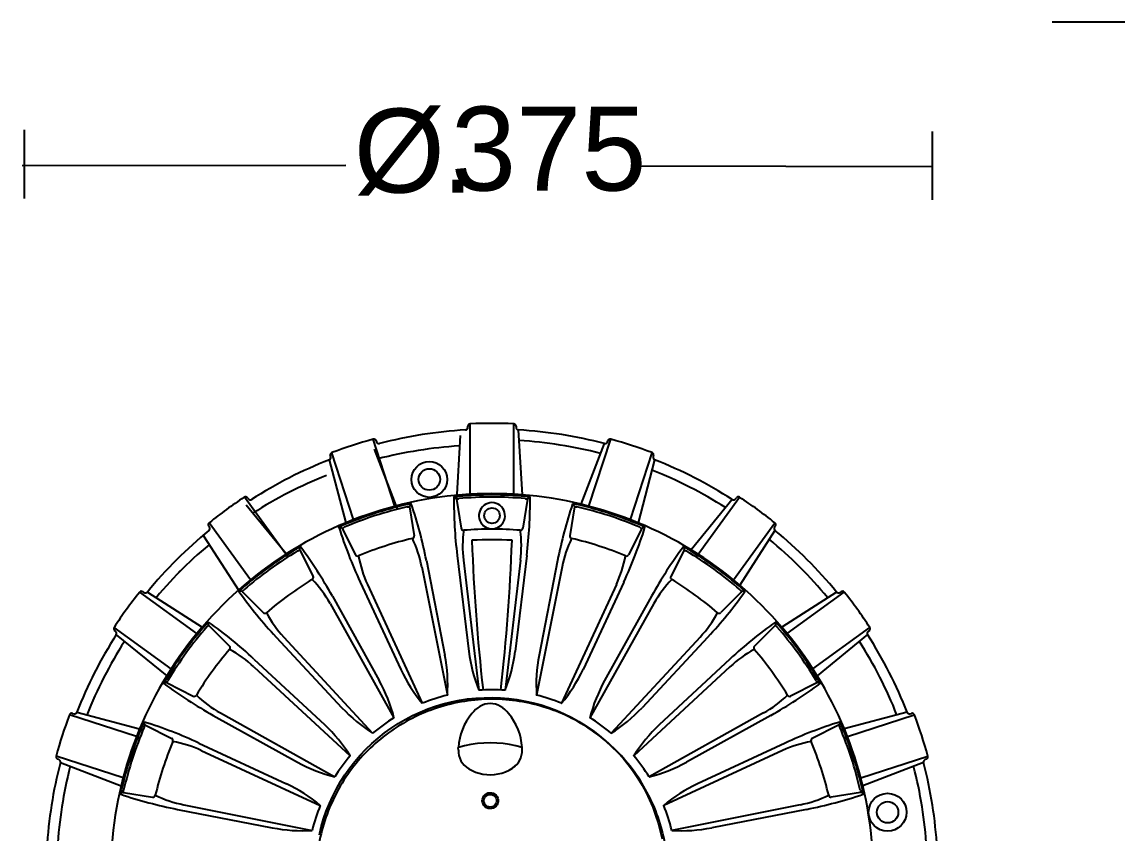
# Model space of a CAD drawing. Extents: x 4 to 114, y 0 to 295.
# Drawn here: x 5.4 to 107.8, y 45.7 to 121.1 of the extents above; entities that cross this region are included whole.
import ezdxf

# ---------------------------------------------------------------- set-up
doc = ezdxf.new("R2010")
doc.units = 0
doc.layers.add('LIVELLO_1', color=160, linetype='Continuous')
doc.styles.add('STD', font='txt')

# ---------------------------------------------------------------- blocks, each defined once
blk = doc.blocks.new('AI9-BLK1')
at = {"layer": 'LIVELLO_1', "color": 7}
for p, q in [((50.43, -26.82), (43.66, -26.82)), ((-51.78, -36.84), (-51.78, -43.19)), ((32.54, -36.98), (32.54, -43.33)), ((-51.97, -40.13), (-21.9, -40.1)), ((5.42, -40.18), (32.48, -40.24)), ((-10.58, -64.47), (-10.57, -64.33)), ((-10.57, -64.34), (-10.57, -64.33)), ((-10.36, -64.13), (-10.36, -64.13)), ((-10.36, -70.67), (-10.36, -64.13)), ((-6.31, -64.13), (-6.33, -64.13)), ((-6.33, -64.13), (-6.32, -64.13)), ((-6.32, -70.67), (-6.32, -64.13)), ((-6.11, -64.33), (-6.1, -64.47)), ((-11.3, -65.2), (-11.64, -71.22)), ((-5.9, -64.69), (-5.55, -70.72)), ((-19.37, -65.56), (-19.37, -65.55)), ((-19.36, -65.56), (-19.37, -65.56)), ((-17.35, -71.77), (-19.36, -65.56)), ((-19.29, -66.47), (-17.11, -72.1)), ((-19.1, -65.69), (-19.06, -65.8)), ((2.09, -65.96), (-0.08, -71.58)), ((0.66, -71.77), (2.68, -65.56)), ((2.37, -65.8), (2.42, -65.69)), ((2.42, -65.69), (2.42, -65.69)), ((2.68, -65.56), (2.69, -65.56)), ((-23.45, -67.48), (-21.9, -73.31)), ((-23.31, -67.19), (-23.35, -67.06)), ((-23.34, -67.07), (-23.35, -67.06)), ((-23.21, -66.81), (-23.2, -66.8)), ((-21.19, -73.02), (-23.21, -66.81)), ((4.51, -73.02), (6.53, -66.81)), ((6.76, -67.47), (5.22, -73.31)), ((6.53, -66.81), (6.52, -66.8)), ((6.52, -66.8), (6.53, -66.8)), ((6.66, -67.06), (6.63, -67.19)), ((-31.32, -70.94), (-31.34, -70.95)), ((-31.34, -70.95), (-31.34, -70.94)), ((-27.49, -76.23), (-31.33, -70.94)), ((-31.16, -71.65), (-27.34, -76.33)), ((-31.04, -70.98), (-30.96, -71.09)), ((-15.96, -71.56), (-15.83, -71.54)), ((-15.83, -71.54), (-15.83, -71.55)), ((-15.82, -71.56), (-15.83, -71.55)), ((-11.64, -71.11), (-11.64, -71.12)), ((-11.64, -71.12), (-11.21, -73.82)), ((-5.05, -71.12), (-5.48, -73.82)), ((-5.05, -71.11), (-5.05, -71.12)), ((-4.94, -70.89), (-4.81, -70.92)), ((-4.81, -70.92), (-4.81, -70.93)), ((-4.81, -70.94), (-4.81, -70.93)), ((13.96, -71.14), (10.15, -75.82)), ((10.8, -76.23), (14.65, -70.94)), ((14.27, -71.09), (14.36, -70.98)), ((14.36, -70.99), (14.36, -70.98)), ((14.65, -70.94), (14.65, -70.95)), ((-16, -71.8), (-15.99, -71.82)), ((-15.99, -71.82), (-15.57, -74.51)), ((-0.69, -71.82), (-1.12, -74.51)), ((-0.69, -71.8), (-0.69, -71.82)), ((-34.58, -73.72), (-34.65, -73.6)), ((-34.65, -73.6), (-34.65, -73.6)), ((-34.6, -73.32), (-34.6, -73.31)), ((-30.76, -78.6), (-34.6, -73.32)), ((5.75, -73.67), (5.86, -73.72)), ((5.86, -73.72), (5.86, -73.73)), ((14.08, -78.6), (17.92, -73.32)), ((17.92, -73.32), (17.91, -73.31)), ((17.91, -73.31), (17.92, -73.31)), ((-35.13, -74.53), (-31.86, -79.6)), ((-22.27, -73.84), (-22.26, -73.85)), ((-22.26, -73.85), (-21.02, -76.28)), ((-10.97, -74.01), (-11.01, -74.08)), ((-5.71, -74.01), (-5.67, -74.08)), ((5.57, -73.85), (4.33, -76.28)), ((5.58, -73.84), (5.57, -73.85)), ((5.86, -73.74), (5.86, -73.73)), ((17.93, -74.02), (14.66, -79.1)), ((-26.24, -75.6), (-26.12, -75.55)), ((-26.11, -75.56), (-26.12, -75.55)), ((-26.12, -75.55), (-26.12, -75.55)), ((-15.73, -74.76), (-15.67, -74.82)), ((-0.95, -74.76), (-1.01, -74.82)), ((-26.2, -75.83), (-26.19, -75.85)), ((-26.19, -75.85), (-24.95, -78.29)), ((-20.74, -76.38), (-20.75, -76.47)), ((-11.57, -76.36), (-10.49, -85.26)), ((-10.99, -76.78), (-9.56, -88.86)), ((-5.69, -76.78), (-7.12, -88.86)), ((-5.11, -76.36), (-6.2, -85.26)), ((4.05, -76.38), (4.06, -76.47)), ((9.51, -75.85), (8.26, -78.29)), ((9.51, -75.83), (9.51, -75.85)), ((-14.86, -77.4), (-12.48, -89.31)), ((-14.43, -76.81), (-12.72, -85.61)), ((-1.83, -77.4), (-4.2, -89.31)), ((-2.25, -76.81), (-3.97, -85.61)), ((-25.03, -78.57), (-24.95, -78.62)), ((-20.58, -78.81), (-16.79, -86.93)), ((3.9, -78.81), (0.11, -86.93)), ((8.35, -78.57), (8.27, -78.62)), ((-41.04, -79.75), (-41.05, -79.76)), ((-41.05, -79.76), (-41.05, -79.76)), ((-35.76, -83.6), (-41.04, -79.76)), ((-40.76, -79.71), (-40.65, -79.78)), ((-40.34, -79.74), (-35.26, -83.01)), ((-31.53, -79.71), (-31.52, -79.72)), ((-31.52, -79.72), (-29.59, -81.65)), ((-19.9, -79.04), (-14.81, -90.07)), ((3.21, -79.04), (-1.88, -90.07)), ((14.83, -79.72), (12.9, -81.65)), ((14.85, -79.71), (14.83, -79.72)), ((15.06, -79.6), (15.15, -79.69)), ((15.15, -79.69), (15.14, -79.7)), ((15.14, -79.71), (15.14, -79.7)), ((23.65, -79.74), (18.58, -83.01)), ((19.07, -83.6), (24.36, -79.76)), ((23.96, -79.78), (24.08, -79.71)), ((24.07, -79.71), (24.08, -79.71)), ((24.36, -79.76), (24.36, -79.76)), ((-23.38, -80.81), (-17.44, -91.41)), ((-23.16, -80.13), (-18.81, -87.96)), ((6.7, -80.81), (0.75, -91.41)), ((6.48, -80.13), (2.12, -87.96)), ((-29.29, -81.66), (-29.27, -81.75)), ((12.6, -81.66), (12.59, -81.75)), ((-34.76, -82.62), (-34.67, -82.53)), ((-34.67, -82.53), (-34.66, -82.53)), ((-34.65, -82.54), (-34.66, -82.53)), ((-34.65, -82.83), (-34.64, -82.84)), ((-34.64, -82.84), (-32.71, -84.77)), ((17.95, -82.84), (16.02, -84.77)), ((17.97, -82.83), (17.95, -82.84)), ((-43.42, -83.03), (-43.42, -83.02)), ((-38.13, -86.87), (-43.42, -83.03)), ((-43.28, -83.4), (-43.38, -83.32)), ((-43.38, -83.32), (-43.38, -83.32)), ((-43.22, -83.71), (-38.54, -87.52)), ((-28.39, -83.92), (-22.28, -90.48)), ((-27.67, -83.92), (-19.42, -92.85)), ((10.98, -83.92), (2.73, -92.85)), ((11.7, -83.92), (5.59, -90.48)), ((21.45, -86.87), (26.74, -83.03)), ((26.53, -83.7), (21.86, -87.52)), ((26.7, -83.32), (26.59, -83.4)), ((26.74, -83.04), (26.73, -83.02)), ((26.73, -83.02), (26.74, -83.02)), ((-32.7, -85.07), (-32.61, -85.09)), ((-30.44, -85.97), (-23.87, -92.08)), ((13.75, -85.97), (7.19, -92.08)), ((16.01, -85.07), (15.92, -85.09)), ((-30.44, -86.69), (-21.5, -94.94)), ((13.75, -86.69), (4.82, -94.94)), ((-38.52, -88.16), (-38.51, -88.16)), ((-38.51, -88.16), (-36.08, -89.41)), ((-9.56, -88.86), (-9.57, -88.84)), ((-7.12, -88.86), (-7.12, -88.84)), ((21.82, -88.16), (19.39, -89.41)), ((21.84, -88.16), (21.82, -88.16)), ((22.07, -88.12), (22.13, -88.23)), ((22.12, -88.25), (22.13, -88.24)), ((22.13, -88.23), (22.13, -88.24)), ((-35.79, -89.32), (-35.75, -89.4)), ((-14.81, -90.07), (-14.81, -90.05)), ((-12.48, -89.31), (-12.48, -89.3)), ((-4.2, -89.31), (-4.2, -89.3)), ((-1.88, -90.07), (-1.87, -90.05)), ((19.1, -89.32), (19.06, -89.4)), ((-46.89, -90.91), (-41.06, -92.45)), ((-33.55, -90.97), (-22.94, -96.91)), ((16.87, -90.97), (6.26, -96.91)), ((30.21, -90.91), (24.37, -92.45)), ((30.49, -91.04), (30.62, -91.01)), ((30.62, -91.01), (30.62, -91.01)), ((-47.56, -91.13), (-47.56, -91.14)), ((-47.56, -91.14), (-47.56, -91.14)), ((-41.34, -93.16), (-47.56, -91.14)), ((-40.7, -91.92), (-40.64, -91.8)), ((-40.64, -91.8), (-40.63, -91.81)), ((-40.62, -91.81), (-40.63, -91.81)), ((-40.53, -92.08), (-40.51, -92.09)), ((-40.51, -92.09), (-38.08, -93.33)), ((-34.23, -91.19), (-26.4, -95.54)), ((-17.44, -91.41), (-17.44, -91.4)), ((0.75, -91.41), (0.76, -91.4)), ((17.55, -91.19), (9.71, -95.54)), ((23.83, -92.09), (21.39, -93.33)), ((23.84, -92.08), (23.83, -92.09)), ((24.66, -93.16), (30.87, -91.14)), ((30.87, -91.14), (30.87, -91.14)), ((-19.42, -92.85), (-19.43, -92.83)), ((2.73, -92.85), (2.74, -92.83)), ((-37.98, -93.62), (-37.89, -93.61)), ((-35.55, -93.77), (-27.42, -97.56)), ((-11.47, -94.17), (-11.46, -94.17)), ((-11.46, -94.41), (-11.47, -94.17)), ((-5.54, -94.17), (-5.53, -94.17)), ((-5.54, -94.41), (-5.53, -94.17)), ((18.87, -93.77), (10.74, -97.56)), ((21.29, -93.62), (21.21, -93.61)), ((-48.81, -94.99), (-48.81, -94.98)), ((-42.59, -97), (-48.81, -94.99)), ((-35.33, -94.45), (-24.28, -99.55)), ((-21.5, -94.94), (-21.52, -94.93)), ((4.82, -94.94), (4.83, -94.93)), ((18.64, -94.45), (7.6, -99.55)), ((25.91, -97), (32.12, -94.99)), ((32.13, -94.99), (32.12, -94.98)), ((32.12, -94.98), (32.13, -94.98)), ((-48.68, -95.24), (-48.68, -95.25)), ((-48.56, -95.3), (-48.68, -95.25)), ((-48.41, -95.57), (-42.78, -97.75)), ((31.72, -95.56), (26.09, -97.75)), ((32, -95.25), (31.87, -95.3)), ((-22.94, -96.91), (-22.95, -96.9)), ((6.26, -96.91), (6.27, -96.9)), ((-42.57, -98.35), (-42.55, -98.36)), ((-42.55, -98.36), (-39.85, -98.78)), ((-39.6, -98.61), (-39.54, -98.68)), ((22.92, -98.61), (22.85, -98.68)), ((25.86, -98.36), (23.16, -98.78)), ((25.88, -98.35), (25.86, -98.36)), ((26.12, -98.39), (26.13, -98.52)), ((26.12, -98.53), (26.13, -98.52)), ((26.13, -98.52), (26.13, -98.52)), ((-37.55, -99.92), (-28.75, -101.63)), ((-36.96, -99.49), (-25.04, -101.87)), ((-24.28, -99.55), (-24.3, -99.53)), ((7.6, -99.55), (7.61, -99.53)), ((20.28, -99.49), (8.35, -101.87)), ((20.86, -99.92), (12.06, -101.63)), ((-25.04, -101.87), (-25.05, -101.87)), ((8.35, -101.87), (8.37, -101.87))]:
    blk.add_line(p, q, dxfattribs=at)
for points in [[(-11.87, -70.93), (-11.87, -70.92), (-11.74, -70.89)], [(-11.64, -71.11), (-11.64, -71.11), (-11.64, -71.11), (-11.63, -71.11), (-11.62, -71.11), (-11.6, -71.11), (-11.57, -71.1)], [(-11.57, -71.1), (-11.54, -71.1), (-11.5, -71.09), (-11.46, -71.08), (-11.42, -71.07)], [(-5.26, -71.07), (-5.22, -71.08), (-5.18, -71.09), (-5.15, -71.1), (-5.11, -71.1)], [(-5.11, -71.1), (-5.09, -71.11), (-5.07, -71.11), (-5.05, -71.11), (-5.05, -71.11), (-5.05, -71.11)], [(-0.86, -71.55), (-0.85, -71.54), (-0.72, -71.56)], [(-16.21, -71.83), (-16.17, -71.82), (-16.13, -71.82), (-16.09, -71.82), (-16.06, -71.81)], [(-16.06, -71.81), (-16.04, -71.81), (-16.02, -71.81), (-16, -71.8), (-16, -71.8), (-16, -71.8)], [(-0.69, -71.8), (-0.69, -71.8), (-0.69, -71.8), (-0.68, -71.8), (-0.67, -71.81), (-0.65, -71.81), (-0.62, -71.81)], [(-0.62, -71.81), (-0.59, -71.82), (-0.55, -71.82), (-0.51, -71.82), (-0.47, -71.83)], [(-22.55, -73.73), (-22.55, -73.72), (-22.43, -73.67)], [(-22.27, -73.84), (-22.27, -73.84), (-22.26, -73.84), (-22.26, -73.84), (-22.26, -73.84), (-22.25, -73.83), (-22.23, -73.82), (-22.2, -73.8)], [(-22.2, -73.8), (-22.18, -73.79), (-22.14, -73.77), (-22.11, -73.75), (-22.07, -73.73)], [(5.39, -73.73), (5.43, -73.75), (5.46, -73.77), (5.49, -73.79), (5.52, -73.8)], [(5.52, -73.8), (5.54, -73.82), (5.56, -73.83), (5.58, -73.84), (5.58, -73.84), (5.58, -73.84), (5.58, -73.84)], [(9.43, -75.55), (9.44, -75.55), (9.56, -75.6)], [(-26.39, -75.93), (-26.35, -75.92), (-26.32, -75.9), (-26.29, -75.88), (-26.26, -75.87)], [(-26.26, -75.87), (-26.23, -75.86), (-26.21, -75.85), (-26.2, -75.84), (-26.2, -75.83), (-26.2, -75.83), (-26.2, -75.83)], [(9.51, -75.83), (9.51, -75.83), (9.52, -75.84), (9.53, -75.85), (9.55, -75.86), (9.57, -75.87)], [(9.57, -75.87), (9.6, -75.88), (9.63, -75.9), (9.67, -75.92), (9.71, -75.93)], [(-31.83, -79.7), (-31.83, -79.69), (-31.74, -79.6)], [(-31.53, -79.71), (-31.53, -79.71), (-31.53, -79.71), (-31.52, -79.71), (-31.51, -79.7), (-31.5, -79.68), (-31.48, -79.66)], [(-31.48, -79.66), (-31.46, -79.64), (-31.43, -79.61), (-31.41, -79.58), (-31.38, -79.55)], [(14.69, -79.55), (14.72, -79.58), (14.75, -79.61), (14.77, -79.64), (14.8, -79.66)], [(14.8, -79.66), (14.82, -79.68), (14.83, -79.7), (14.84, -79.71), (14.85, -79.71)], [(-34.81, -82.98), (-34.78, -82.95), (-34.75, -82.92), (-34.72, -82.9), (-34.7, -82.88)], [(-34.7, -82.88), (-34.68, -82.86), (-34.66, -82.84), (-34.65, -82.83), (-34.65, -82.83), (-34.65, -82.83)], [(17.97, -82.53), (17.98, -82.53), (18.08, -82.62)], [(17.97, -82.83), (17.97, -82.83), (17.97, -82.83), (17.97, -82.83), (17.98, -82.84), (17.99, -82.86), (18.01, -82.88)], [(18.01, -82.88), (18.03, -82.9), (18.06, -82.92), (18.09, -82.95), (18.12, -82.98)], [(-38.49, -88.1), (-38.48, -88.07), (-38.46, -88.04), (-38.45, -88), (-38.43, -87.96)], [(21.75, -87.96), (21.76, -88), (21.78, -88.04), (21.79, -88.07), (21.81, -88.1)], [(-38.81, -88.24), (-38.82, -88.23), (-38.76, -88.12)], [(-38.52, -88.16), (-38.52, -88.16), (-38.52, -88.16), (-38.51, -88.15), (-38.5, -88.12), (-38.49, -88.1)], [(21.81, -88.1), (21.82, -88.12), (21.83, -88.15), (21.84, -88.16), (21.84, -88.16), (21.84, -88.16)], [(-24.37, -102.29), (-24.19, -101.54), (-23.98, -100.81), (-23.73, -100.09), (-23.44, -99.38), (-23.13, -98.69), (-22.78, -98), (-22.4, -97.34), (-21.99, -96.7), (-21.54, -96.07), (-21.07, -95.47), (-20.58, -94.89), (-20.05, -94.33), (-19.5, -93.81), (-18.92, -93.3), (-18.32, -92.83), (-17.7, -92.38), (-17.06, -91.96), (-16.4, -91.57), (-15.72, -91.22), (-15.02, -90.9), (-14.31, -90.6), (-13.59, -90.35), (-12.86, -90.13), (-12.11, -89.94), (-11.36, -89.79), (-10.6, -89.67), (-9.84, -89.59), (-9.08, -89.55), (-8.31, -89.54), (-7.54, -89.56), (-6.78, -89.63), (-6.02, -89.72), (-5.26, -89.86), (-4.52, -90.03), (-3.78, -90.23), (-3.05, -90.47), (-2.33, -90.74), (-1.63, -91.05), (-0.94, -91.39), (-0.27, -91.76), (0.38, -92.16), (1.01, -92.6), (1.62, -93.06), (2.21, -93.55), (2.77, -94.07), (3.31, -94.61), (3.83, -95.18), (4.31, -95.77), (4.77, -96.38), (5.2, -97.02), (5.59, -97.67), (5.96, -98.34), (6.29, -99.03), (6.59, -99.73), (6.85, -100.45), (7.09, -101.17), (7.28, -101.91), (7.45, -102.66)], [(-8.5, -90.08), (-8.75, -90.11), (-8.99, -90.16), (-9.23, -90.25), (-9.46, -90.36), (-9.67, -90.48), (-9.87, -90.64), (-10.04, -90.82), (-10.2, -91.01)], [(-6.8, -91.02), (-6.96, -90.82), (-7.14, -90.64), (-7.33, -90.48), (-7.54, -90.36), (-7.77, -90.25), (-8.01, -90.16), (-8.25, -90.11), (-8.5, -90.08)], [(-10.2, -91.01), (-10.46, -91.36), (-10.7, -91.72), (-10.91, -92.09), (-11.08, -92.49), (-11.23, -92.9), (-11.34, -93.32), (-11.41, -93.74), (-11.46, -94.17)], [(-5.54, -94.17), (-5.59, -93.74), (-5.66, -93.32), (-5.77, -92.9), (-5.92, -92.49), (-6.1, -92.09), (-6.3, -91.72), (-6.54, -91.36), (-6.8, -91.02)], [(-40.63, -92.28), (-40.61, -92.24), (-40.59, -92.21), (-40.57, -92.18), (-40.56, -92.15)], [(-40.56, -92.15), (-40.54, -92.12), (-40.53, -92.11), (-40.53, -92.09), (-40.53, -92.09), (-40.53, -92.08)], [(23.84, -92.08), (23.84, -92.08), (23.84, -92.09), (23.84, -92.09), (23.85, -92.11), (23.86, -92.12), (23.87, -92.15)], [(23.87, -92.15), (23.89, -92.18), (23.9, -92.21), (23.93, -92.24), (23.95, -92.28)], [(23.94, -91.81), (23.95, -91.8), (24.01, -91.92)], [(-5.54, -94.17), (-6.12, -94.02), (-6.71, -93.9), (-7.3, -93.81), (-7.9, -93.76), (-8.5, -93.75), (-9.1, -93.76), (-9.7, -93.81), (-10.29, -93.9), (-10.88, -94.02), (-11.46, -94.17)], [(-11.46, -94.41), (-11.45, -94.68), (-11.41, -94.93), (-11.33, -95.17), (-11.22, -95.41), (-11.08, -95.63), (-10.91, -95.83), (-10.72, -96.01), (-10.5, -96.15), (-10.19, -96.32), (-9.87, -96.46), (-9.53, -96.57), (-9.18, -96.65), (-8.83, -96.69), (-8.47, -96.71), (-8.12, -96.69), (-7.77, -96.63), (-7.42, -96.55), (-7.08, -96.43), (-6.76, -96.28), (-6.45, -96.11), (-6.16, -95.9)], [(-6.4, -96.07), (-6.21, -95.92), (-6.03, -95.75), (-5.88, -95.56), (-5.76, -95.35), (-5.66, -95.13), (-5.59, -94.9), (-5.55, -94.65), (-5.54, -94.41)], [(-42.57, -98.35), (-42.57, -98.35), (-42.56, -98.35), (-42.56, -98.33), (-42.56, -98.32), (-42.55, -98.29)], [(-42.55, -98.29), (-42.55, -98.26), (-42.54, -98.22), (-42.54, -98.18), (-42.54, -98.14)], [(25.85, -98.14), (25.86, -98.18), (25.86, -98.22), (25.86, -98.26), (25.87, -98.29)], [(25.87, -98.29), (25.87, -98.32), (25.87, -98.33), (25.88, -98.35), (25.88, -98.35), (25.88, -98.35)], [(-42.81, -98.52), (-42.82, -98.52), (-42.8, -98.39)], [(-9.24, -99.12), (-9.22, -98.96), (-9.17, -98.81), (-9.09, -98.67), (-8.98, -98.55), (-8.85, -98.47), (-8.7, -98.4), (-8.54, -98.38), (-8.38, -98.39), (-8.23, -98.43), (-8.09, -98.5), (-7.96, -98.61), (-7.87, -98.74), (-7.8, -98.88), (-7.77, -99.04), (-7.77, -99.2), (-7.8, -99.35), (-7.87, -99.49), (-7.96, -99.63), (-8.09, -99.73), (-8.23, -99.8), (-8.38, -99.84), (-8.54, -99.85), (-8.7, -99.83), (-8.85, -99.77), (-8.98, -99.68), (-9.09, -99.56), (-9.17, -99.42), (-9.22, -99.28), (-9.24, -99.12)], [(-8.5, -99.71), (-8.64, -99.69), (-8.78, -99.64), (-8.89, -99.56), (-8.99, -99.45), (-9.05, -99.32), (-9.09, -99.19), (-9.09, -99.04), (-9.05, -98.91), (-8.99, -98.78), (-8.89, -98.68), (-8.78, -98.6), (-8.64, -98.54), (-8.5, -98.53), (-8.36, -98.54), (-8.23, -98.6), (-8.11, -98.68), (-8.01, -98.78), (-7.95, -98.91), (-7.91, -99.04), (-7.91, -99.19), (-7.95, -99.32), (-8.01, -99.45), (-8.11, -99.56), (-8.23, -99.64), (-8.36, -99.69), (-8.5, -99.71)]]:
    blk.add_lwpolyline(points, dxfattribs=at)
for centre, radius in [((-14.16, -69.29), 1.66), ((-14.16, -69.29), 0.995), ((-8.34, -72.65), 0.719), ((28.39, -100.19), 1.76), ((28.39, -100.19), 0.995)]:
    blk.add_circle(centre, radius, dxfattribs=at)
for points in [[(-10.8, -64.69), (-10.68, -64.68), (-10.58, -64.59), (-10.58, -64.46)], [(-10.79, -64.69), (-10.67, -64.68), (-10.59, -64.58), (-10.58, -64.47)], [(-6.32, -64.13), (-7.72, -64.06), (-8.96, -64.06), (-10.36, -64.13)], [(-6.1, -64.47), (-6.1, -64.58), (-6.01, -64.68), (-5.9, -64.69)], [(-10.79, -64.69), (-13.52, -64.85), (-16.14, -65.27), (-18.79, -65.96)], [(2.1, -65.96), (-0.54, -65.27), (-3.17, -64.85), (-5.9, -64.69)], [(-19.37, -65.55), (-20.72, -65.92), (-21.9, -66.31), (-23.21, -66.8)], [(-19.05, -65.8), (-19.02, -65.92), (-18.9, -65.99), (-18.79, -65.96)], [(-11.36, -66.18), (-12.69, -66.26), (-13.86, -66.39), (-15.18, -66.6)], [(-2.02, -66.09), (-3.33, -65.88), (-4.51, -65.75), (-5.84, -65.67)], [(1.74, -66.87), (0.45, -66.54), (-0.7, -66.3), (-2.02, -66.09)], [(2.09, -65.96), (2.21, -65.99), (2.33, -65.92), (2.37, -65.8)], [(2.1, -65.96), (2.22, -65.99), (2.33, -65.92), (2.37, -65.8)], [(6.53, -66.8), (5.22, -66.31), (4.03, -65.92), (2.69, -65.55)], [(-23.44, -67.47), (-25.99, -68.46), (-28.36, -69.68), (-30.66, -71.15)], [(-23.45, -67.48), (-23.34, -67.43), (-23.28, -67.31), (-23.32, -67.19)], [(-23.44, -67.47), (-23.33, -67.42), (-23.28, -67.31), (-23.32, -67.19)], [(-15.18, -66.6), (-16.49, -66.8), (-17.65, -67.05), (-18.94, -67.38)], [(6.63, -67.19), (6.6, -67.31), (6.65, -67.42), (6.76, -67.47)], [(13.97, -71.15), (11.67, -69.68), (9.3, -68.46), (6.76, -67.47)], [(10.01, -70), (8.83, -69.39), (7.75, -68.91), (6.51, -68.42)], [(-23.71, -68.92), (-24.95, -69.42), (-26.02, -69.9), (-27.21, -70.5)], [(-27.21, -70.5), (-28.39, -71.11), (-29.42, -71.7), (-30.54, -72.42)], [(13.35, -71.9), (12.22, -71.19), (11.2, -70.6), (10.01, -70)], [(-31.34, -70.94), (-32.5, -71.7), (-33.51, -72.44), (-34.6, -73.31)], [(-30.96, -71.09), (-30.89, -71.17), (-30.76, -71.2), (-30.65, -71.15)], [(-16.26, -71.62), (-18.29, -72.09), (-20.24, -72.73), (-22.15, -73.54)], [(-15.96, -71.56), (-16.08, -71.58), (-16.15, -71.59), (-16.26, -71.62)], [(-15.95, -71.65), (-15.99, -71.69), (-16, -71.74), (-16, -71.8)], [(-15.82, -71.56), (-15.88, -71.57), (-15.92, -71.6), (-15.95, -71.65)], [(-14.43, -76.81), (-14.79, -75), (-15.24, -73.31), (-15.83, -71.55)], [(-11.87, -70.93), (-11.89, -72.78), (-11.8, -74.52), (-11.57, -76.36)], [(-11.44, -70.86), (-11.55, -70.87), (-11.63, -70.88), (-11.74, -70.89)], [(-5.24, -70.86), (-7.31, -70.68), (-9.37, -70.68), (-11.44, -70.86)], [(-5.26, -71.07), (-7.32, -70.88), (-9.36, -70.88), (-11.42, -71.07)], [(-4.94, -70.89), (-5.06, -70.88), (-5.13, -70.87), (-5.24, -70.86)], [(-5.11, -76.36), (-4.89, -74.52), (-4.79, -72.78), (-4.81, -70.93)], [(-4.96, -70.98), (-5, -71.01), (-5.03, -71.05), (-5.05, -71.11)], [(-4.81, -70.94), (-4.86, -70.93), (-4.92, -70.95), (-4.96, -70.98)], [(-0.86, -71.55), (-1.45, -73.31), (-1.89, -75), (-2.25, -76.81)], [(-0.42, -71.62), (-0.54, -71.59), (-0.61, -71.58), (-0.72, -71.56)], [(5.47, -73.54), (3.56, -72.73), (1.6, -72.09), (-0.42, -71.62)], [(13.96, -71.14), (14.07, -71.21), (14.2, -71.18), (14.27, -71.09)], [(13.97, -71.15), (14.07, -71.2), (14.2, -71.17), (14.27, -71.09)], [(17.92, -73.31), (16.83, -72.44), (15.82, -71.7), (14.65, -70.94)], [(-16.21, -71.83), (-18.23, -72.29), (-20.17, -72.92), (-22.07, -73.73)], [(5.39, -73.73), (3.49, -72.92), (1.54, -72.29), (-0.47, -71.83)], [(-34.62, -74.02), (-34.53, -73.95), (-34.51, -73.81), (-34.58, -73.71)], [(-34.61, -74.02), (-34.53, -73.94), (-34.52, -73.81), (-34.58, -73.72)], [(-22.15, -73.54), (-22.26, -73.58), (-22.33, -73.61), (-22.43, -73.67)], [(-8.96, -73.69), (-8.58, -73.93), (-8.1, -73.93), (-7.72, -73.69)], [(5.75, -73.67), (5.64, -73.61), (5.58, -73.58), (5.47, -73.54)], [(5.86, -73.74), (5.81, -73.72), (5.75, -73.72), (5.7, -73.74)], [(-34.62, -74.02), (-36.73, -75.75), (-38.61, -77.63), (-40.34, -79.74)], [(-22.55, -73.73), (-21.99, -75.5), (-21.36, -77.13), (-20.58, -78.81)], [(-15.73, -74.76), (-15.62, -74.73), (-15.55, -74.62), (-15.57, -74.51)], [(-11.21, -73.82), (-11.19, -73.94), (-11.09, -74.02), (-10.97, -74.01)], [(-10.97, -74.01), (-11.09, -74.93), (-11.1, -75.86), (-10.99, -76.78)], [(-5.71, -74.01), (-7.48, -73.86), (-9.21, -73.86), (-10.97, -74.01)], [(-5.71, -74.01), (-5.6, -74.02), (-5.49, -73.94), (-5.48, -73.82)], [(-5.69, -76.78), (-5.58, -75.86), (-5.59, -74.93), (-5.71, -74.01)], [(-1.12, -74.51), (-1.14, -74.62), (-1.06, -74.73), (-0.95, -74.76)], [(3.9, -78.81), (4.68, -77.13), (5.31, -75.5), (5.86, -73.73)], [(5.7, -73.74), (5.65, -73.75), (5.61, -73.79), (5.58, -73.84)], [(23.66, -79.74), (21.92, -77.63), (20.04, -75.75), (17.93, -74.02)], [(-34.6, -75.36), (-35.63, -76.2), (-36.49, -76.99), (-37.44, -77.94)], [(-26.5, -75.75), (-28.28, -76.82), (-29.95, -78.03), (-31.52, -79.39)], [(-26.24, -75.6), (-26.34, -75.66), (-26.4, -75.69), (-26.5, -75.75)], [(-26.2, -75.68), (-26.22, -75.73), (-26.22, -75.78), (-26.2, -75.83)], [(-26.11, -75.56), (-26.15, -75.58), (-26.19, -75.63), (-26.2, -75.68)], [(-23.16, -80.13), (-24.06, -78.51), (-25.01, -77.03), (-26.12, -75.55)], [(-15.73, -74.76), (-17.46, -75.17), (-19.1, -75.7), (-20.74, -76.38)], [(-14.86, -77.4), (-15.04, -76.48), (-15.33, -75.6), (-15.73, -74.76)], [(-6.48, -74.94), (-7.75, -74.86), (-8.93, -74.86), (-10.2, -74.94)], [(-10.2, -74.94), (-10.03, -79.77), (-9.71, -84.02), (-9.17, -88.83)], [(-7.52, -88.83), (-6.98, -84.02), (-6.66, -79.77), (-6.48, -74.94)], [(-0.95, -74.76), (-1.35, -75.6), (-1.65, -76.48), (-1.83, -77.4)], [(4.05, -76.38), (2.42, -75.7), (0.78, -75.17), (-0.95, -74.76)], [(9.43, -75.55), (8.32, -77.03), (7.38, -78.51), (6.48, -80.13)], [(9.82, -75.75), (9.72, -75.69), (9.66, -75.66), (9.56, -75.6)], [(14.83, -79.39), (13.26, -78.03), (11.6, -76.82), (9.82, -75.75)], [(20.25, -77.43), (19.3, -76.48), (18.43, -75.69), (17.4, -74.84)], [(-26.39, -75.93), (-28.17, -76.99), (-29.82, -78.19), (-31.38, -79.55)], [(-21.02, -76.28), (-20.97, -76.38), (-20.84, -76.43), (-20.74, -76.38)], [(-20.74, -76.38), (-20.57, -77.3), (-20.28, -78.19), (-19.9, -79.04)], [(3.21, -79.04), (3.6, -78.19), (3.88, -77.3), (4.05, -76.38)], [(4.05, -76.38), (4.16, -76.43), (4.28, -76.38), (4.33, -76.28)], [(14.69, -79.55), (13.14, -78.19), (11.48, -76.99), (9.71, -75.93)], [(-36.93, -77.43), (-37.87, -78.37), (-38.67, -79.24), (-39.52, -80.27)], [(22.83, -80.27), (21.98, -79.24), (21.19, -78.37), (20.25, -77.43)], [(-25.03, -78.57), (-26.55, -79.49), (-27.94, -80.51), (-29.29, -81.66)], [(-25.03, -78.57), (-24.93, -78.51), (-24.9, -78.39), (-24.95, -78.29)], [(-23.38, -80.81), (-23.84, -79.99), (-24.39, -79.24), (-25.03, -78.57)], [(8.35, -78.57), (7.7, -79.24), (7.15, -79.99), (6.7, -80.81)], [(8.26, -78.29), (8.21, -78.39), (8.25, -78.51), (8.35, -78.57)], [(12.6, -81.66), (11.26, -80.51), (9.86, -79.49), (8.35, -78.57)], [(-41.05, -79.76), (-41.93, -80.85), (-42.66, -81.85), (-43.43, -83.02)], [(-40.65, -79.77), (-40.55, -79.84), (-40.42, -79.83), (-40.34, -79.74)], [(-31.83, -79.7), (-30.75, -81.21), (-29.65, -82.56), (-28.39, -83.92)], [(-31.52, -79.39), (-31.6, -79.47), (-31.66, -79.52), (-31.74, -79.6)], [(11.7, -83.92), (12.97, -82.56), (14.07, -81.21), (15.14, -79.7)], [(15.06, -79.6), (14.97, -79.52), (14.92, -79.47), (14.83, -79.39)], [(14.99, -79.65), (14.94, -79.65), (14.89, -79.67), (14.85, -79.71)], [(15.14, -79.71), (15.1, -79.67), (15.05, -79.65), (14.99, -79.65)], [(23.65, -79.74), (23.73, -79.83), (23.87, -79.85), (23.96, -79.77)], [(23.66, -79.74), (23.74, -79.83), (23.87, -79.84), (23.96, -79.77)], [(26.74, -83.02), (25.97, -81.85), (25.24, -80.85), (24.37, -79.76)], [(-29.59, -81.65), (-29.5, -81.74), (-29.37, -81.74), (-29.29, -81.66)], [(-29.29, -81.66), (-28.84, -82.48), (-28.3, -83.24), (-27.67, -83.92)], [(10.98, -83.92), (11.62, -83.24), (12.16, -82.48), (12.6, -81.66)], [(12.6, -81.66), (12.69, -81.74), (12.82, -81.74), (12.9, -81.65)], [(-34.97, -82.84), (-36.33, -84.41), (-37.54, -86.07), (-38.61, -87.85)], [(-34.76, -82.62), (-34.84, -82.7), (-34.89, -82.75), (-34.97, -82.84)], [(-34.65, -82.54), (-34.69, -82.57), (-34.71, -82.63), (-34.71, -82.68)], [(-34.71, -82.68), (-34.71, -82.73), (-34.68, -82.79), (-34.65, -82.83)], [(-30.44, -85.97), (-31.79, -84.71), (-33.15, -83.61), (-34.66, -82.53)], [(17.97, -82.53), (16.46, -83.61), (15.11, -84.71), (13.75, -85.97)], [(18.28, -82.84), (18.21, -82.75), (18.16, -82.7), (18.08, -82.62)], [(21.92, -87.85), (20.85, -86.07), (19.65, -84.41), (18.28, -82.84)], [(-43.22, -83.7), (-44.69, -86), (-45.9, -88.37), (-46.89, -90.91)], [(-43.22, -83.7), (-43.16, -83.6), (-43.19, -83.47), (-43.28, -83.4)], [(-43.22, -83.71), (-43.16, -83.61), (-43.18, -83.47), (-43.28, -83.4)], [(-34.81, -82.98), (-36.17, -84.54), (-37.37, -86.19), (-38.43, -87.96)], [(21.75, -87.96), (20.68, -86.19), (19.48, -84.54), (18.12, -82.98)], [(26.59, -83.4), (26.5, -83.47), (26.47, -83.6), (26.53, -83.7)], [(30.21, -90.91), (29.21, -88.37), (28.01, -86), (26.53, -83.7)], [(-42.46, -84.33), (-43.18, -85.45), (-43.76, -86.47), (-44.37, -87.66)], [(-32.7, -85.07), (-32.62, -84.98), (-32.62, -84.86), (-32.71, -84.77)], [(16.02, -84.77), (15.94, -84.86), (15.94, -84.98), (16.01, -85.07)], [(27.68, -87.66), (27.08, -86.47), (26.49, -85.45), (25.77, -84.32)], [(-32.7, -85.07), (-33.85, -86.41), (-34.87, -87.81), (-35.79, -89.32)], [(-30.44, -86.69), (-31.12, -86.05), (-31.88, -85.51), (-32.7, -85.07)], [(-12.48, -89.31), (-12.4, -88.07), (-12.48, -86.84), (-12.72, -85.61)], [(-10.49, -85.26), (-10.34, -86.5), (-10.03, -87.69), (-9.56, -88.86)], [(-7.12, -88.86), (-6.66, -87.69), (-6.35, -86.5), (-6.2, -85.26)], [(-3.97, -85.61), (-4.21, -86.84), (-4.28, -88.07), (-4.2, -89.31)], [(16.01, -85.07), (15.19, -85.51), (14.43, -86.05), (13.75, -86.69)], [(19.1, -89.32), (18.18, -87.81), (17.17, -86.41), (16.01, -85.07)], [(-16.79, -86.93), (-16.27, -88.07), (-15.61, -89.11), (-14.81, -90.07)], [(-1.88, -90.07), (-1.08, -89.11), (-0.42, -88.07), (0.11, -86.93)], [(-44.37, -87.66), (-44.97, -88.84), (-45.46, -89.92), (-45.95, -91.16)], [(-38.61, -87.85), (-38.67, -87.95), (-38.7, -88.01), (-38.76, -88.12)], [(-17.44, -91.41), (-17.74, -90.2), (-18.2, -89.05), (-18.81, -87.96)], [(2.12, -87.96), (1.52, -89.05), (1.06, -90.2), (0.75, -91.41)], [(22.07, -88.12), (22.02, -88.01), (21.98, -87.95), (21.92, -87.85)], [(29.26, -91.16), (28.77, -89.91), (28.29, -88.84), (27.68, -87.66)], [(-38.81, -88.24), (-37.32, -89.34), (-35.85, -90.29), (-34.23, -91.19)], [(-7.12, -88.86), (-7.94, -88.8), (-8.74, -88.8), (-9.56, -88.86)], [(17.55, -91.19), (19.17, -90.29), (20.64, -89.34), (22.13, -88.24)], [(22, -88.15), (21.95, -88.13), (21.89, -88.14), (21.84, -88.16)], [(22.12, -88.25), (22.09, -88.2), (22.05, -88.17), (22, -88.15)], [(-36.08, -89.41), (-35.97, -89.46), (-35.85, -89.42), (-35.79, -89.32)], [(-35.79, -89.32), (-35.11, -89.97), (-34.36, -90.52), (-33.55, -90.97)], [(-10.9, -89.9), (-12.59, -90.16), (-14.23, -90.69), (-15.75, -91.47)], [(-12.48, -89.31), (-13.28, -89.51), (-14.04, -89.76), (-14.81, -90.07)], [(-5.79, -89.9), (-7.48, -89.62), (-9.2, -89.62), (-10.9, -89.9)], [(-0.93, -91.47), (-2.46, -90.69), (-4.1, -90.16), (-5.79, -89.9)], [(-1.88, -90.07), (-2.64, -89.76), (-3.41, -89.51), (-4.2, -89.31)], [(16.87, -90.97), (17.68, -90.52), (18.43, -89.97), (19.1, -89.32)], [(19.1, -89.32), (19.16, -89.42), (19.29, -89.46), (19.39, -89.41)], [(-22.28, -90.48), (-21.42, -91.4), (-20.47, -92.18), (-19.42, -92.85)], [(2.73, -92.85), (3.79, -92.18), (4.74, -91.4), (5.59, -90.48)], [(30.21, -90.91), (30.26, -91.02), (30.38, -91.07), (30.49, -91.04)], [(30.21, -90.91), (30.25, -91.02), (30.38, -91.08), (30.49, -91.04)], [(-47.56, -91.14), (-48.06, -92.45), (-48.45, -93.64), (-48.81, -94.98)], [(-40.7, -91.92), (-40.75, -92.03), (-40.78, -92.09), (-40.83, -92.2)], [(-40.62, -91.81), (-40.64, -91.86), (-40.64, -91.91), (-40.63, -91.96)], [(-35.55, -93.77), (-37.23, -92.99), (-38.86, -92.36), (-40.63, -91.81)], [(-40.63, -91.96), (-40.61, -92.02), (-40.57, -92.06), (-40.53, -92.08)], [(-21.5, -94.94), (-22.17, -93.88), (-22.96, -92.93), (-23.87, -92.08)], [(-15.75, -91.47), (-17.28, -92.25), (-18.67, -93.26), (-19.88, -94.47)], [(-17.44, -91.41), (-18.14, -91.85), (-18.79, -92.32), (-19.42, -92.85)], [(3.2, -94.47), (1.99, -93.26), (0.59, -92.25), (-0.93, -91.47)], [(2.73, -92.85), (2.1, -92.32), (1.45, -91.85), (0.75, -91.41)], [(7.19, -92.08), (6.28, -92.93), (5.49, -93.88), (4.82, -94.94)], [(23.94, -91.81), (22.18, -92.36), (20.54, -92.99), (18.87, -93.77)], [(24.14, -92.2), (24.09, -92.09), (24.06, -92.03), (24.01, -91.92)], [(32.13, -94.98), (31.76, -93.64), (31.38, -92.45), (30.88, -91.14)], [(-40.83, -92.2), (-41.64, -94.11), (-42.27, -96.07), (-42.74, -98.09)], [(-40.63, -92.28), (-41.44, -94.18), (-42.07, -96.12), (-42.54, -98.14)], [(25.85, -98.14), (25.39, -96.12), (24.76, -94.18), (23.95, -92.28)], [(26.05, -98.09), (25.59, -96.07), (24.95, -94.11), (24.14, -92.2)], [(-37.98, -93.62), (-38.66, -95.25), (-39.19, -96.89), (-39.6, -98.61)], [(-37.98, -93.62), (-37.93, -93.51), (-37.98, -93.39), (-38.08, -93.33)], [(-35.33, -94.45), (-36.17, -94.07), (-37.06, -93.78), (-37.98, -93.62)], [(21.29, -93.62), (20.37, -93.78), (19.49, -94.07), (18.64, -94.45)], [(21.39, -93.33), (21.29, -93.39), (21.25, -93.51), (21.29, -93.62)], [(22.92, -98.61), (22.51, -96.89), (21.98, -95.25), (21.29, -93.62)], [(-21.5, -94.94), (-22.03, -95.57), (-22.51, -96.22), (-22.94, -96.91)], [(-19.88, -94.47), (-21.1, -95.68), (-22.11, -97.07), (-22.88, -98.6)], [(6.2, -98.6), (5.42, -97.07), (4.41, -95.68), (3.2, -94.47)], [(6.26, -96.91), (5.82, -96.22), (5.35, -95.57), (4.82, -94.94)], [(-48.41, -95.56), (-49.1, -98.21), (-49.51, -100.83), (-49.67, -103.56)], [(-48.4, -95.56), (-48.38, -95.45), (-48.45, -95.33), (-48.56, -95.3)], [(-48.41, -95.57), (-48.38, -95.46), (-48.44, -95.33), (-48.56, -95.3)], [(-47.5, -95.92), (-47.83, -97.21), (-48.07, -98.36), (-48.27, -99.68)], [(-26.4, -95.54), (-25.3, -96.15), (-24.15, -96.61), (-22.94, -96.91)], [(6.26, -96.91), (7.47, -96.61), (8.62, -96.15), (9.71, -95.54)], [(31.59, -99.68), (31.38, -98.37), (31.14, -97.21), (30.81, -95.92)], [(31.88, -95.3), (31.76, -95.33), (31.7, -95.45), (31.72, -95.56)], [(32.99, -103.56), (32.83, -100.83), (32.41, -98.21), (31.72, -95.56)], [(-42.74, -98.09), (-42.77, -98.21), (-42.78, -98.27), (-42.8, -98.39)], [(-24.28, -99.55), (-25.24, -98.75), (-26.29, -98.09), (-27.42, -97.56)], [(10.74, -97.56), (9.6, -98.09), (8.56, -98.75), (7.6, -99.55)], [(26.12, -98.39), (26.1, -98.27), (26.08, -98.21), (26.05, -98.09)], [(-42.81, -98.52), (-41.06, -99.11), (-39.36, -99.56), (-37.55, -99.92)], [(-39.85, -98.78), (-39.73, -98.8), (-39.63, -98.73), (-39.6, -98.61)], [(-39.6, -98.61), (-38.76, -99.02), (-37.88, -99.31), (-36.96, -99.49)], [(-22.88, -98.6), (-23.66, -100.12), (-24.19, -101.76), (-24.46, -103.46)], [(20.28, -99.49), (21.19, -99.31), (22.07, -99.02), (22.92, -98.61)], [(20.86, -99.92), (22.68, -99.56), (24.37, -99.11), (26.13, -98.52)], [(22.92, -98.61), (22.94, -98.73), (23.05, -98.8), (23.16, -98.78)], [(26.03, -98.39), (25.99, -98.36), (25.93, -98.35), (25.88, -98.35)], [(26.12, -98.53), (26.11, -98.47), (26.08, -98.43), (26.03, -98.39)], [(-48.27, -99.68), (-48.49, -101), (-48.61, -102.17), (-48.7, -103.5)], [(-24.28, -99.55), (-24.59, -100.3), (-24.84, -101.07), (-25.04, -101.87)], [(8.35, -101.87), (8.15, -101.07), (7.91, -100.3), (7.6, -99.55)], [(32.01, -103.49), (31.93, -102.16), (31.8, -101), (31.59, -99.68)], [(-28.75, -101.63), (-27.52, -101.87), (-26.29, -101.95), (-25.04, -101.87)], [(8.35, -101.87), (9.6, -101.95), (10.83, -101.87), (12.06, -101.63)]]:
    blk.add_open_spline(points, degree=3, dxfattribs=at)
for points, knots in [([(-10.36, -64.13), (-10.36, -64.13), (-10.36, -64.13), (-10.36, -64.13), (-10.47, -64.13), (-10.57, -64.22), (-10.57, -64.33)], [0, 0, 0, 0, 1, 1, 1, 2, 2, 2, 2]), ([(-6.12, -64.34), (-6.12, -64.34), (-6.11, -64.33), (-6.11, -64.33), (-6.12, -64.22), (-6.21, -64.13), (-6.32, -64.13)], [0, 0, 0, 0, 1, 1, 1, 2, 2, 2, 2]), ([(-19.1, -65.69), (-19.1, -65.69), (-19.1, -65.69), (-19.1, -65.69), (-19.15, -65.58), (-19.26, -65.53), (-19.37, -65.55)], [0, 0, 0, 0, 1, 1, 1, 2, 2, 2, 2]), ([(2.69, -65.56), (2.69, -65.56), (2.69, -65.55), (2.69, -65.55), (2.57, -65.53), (2.46, -65.58), (2.42, -65.69)], [0, 0, 0, 0, 1, 1, 1, 2, 2, 2, 2]), ([(-23.2, -66.8), (-23.2, -66.8), (-23.21, -66.8), (-23.21, -66.8), (-23.32, -66.84), (-23.38, -66.95), (-23.35, -67.06)], [0, 0, 0, 0, 1, 1, 1, 2, 2, 2, 2]), ([(6.66, -67.07), (6.66, -67.07), (6.66, -67.06), (6.66, -67.06), (6.69, -66.95), (6.63, -66.84), (6.53, -66.8)], [0, 0, 0, 0, 1, 1, 1, 2, 2, 2, 2]), ([(-2.8, -71.04), (-6.47, -70.46), (-10.21, -70.46), (-13.88, -71.04), (-17.55, -71.63), (-21.11, -72.78), (-24.42, -74.47)], [0, 0, 0, 0, 1, 1, 1, 2, 2, 2, 2]), ([(-31.04, -70.99), (-31.04, -70.99), (-31.04, -70.98), (-31.04, -70.98), (-31.12, -70.89), (-31.24, -70.88), (-31.34, -70.94)], [0, 0, 0, 0, 1, 1, 1, 2, 2, 2, 2]), ([(-11.64, -71.11), (-11.65, -71.05), (-11.68, -71.01), (-11.72, -70.98), (-11.77, -70.95), (-11.82, -70.93), (-11.87, -70.94), (-11.87, -70.94), (-11.87, -70.93), (-11.87, -70.93)], [0, 0, 0, 0, 1, 1, 1, 2, 2, 2, 3, 3, 3, 3]), ([(-7.72, -73.7), (-7.25, -73.41), (-7.03, -72.86), (-7.17, -72.33), (-7.32, -71.81), (-7.8, -71.44), (-8.34, -71.44), (-8.89, -71.44), (-9.37, -71.81), (-9.51, -72.33), (-9.66, -72.86), (-9.43, -73.41), (-8.96, -73.7)], [0, 0, 0, 0, 1, 1, 1, 2, 2, 2, 3, 3, 3, 4, 4, 4, 4]), ([(16.7, -80.98), (14.07, -78.35), (11.05, -76.15), (7.73, -74.47), (4.42, -72.78), (0.87, -71.63), (-2.8, -71.04)], [0, 0, 0, 0, 1, 1, 1, 2, 2, 2, 2]), ([(-0.69, -71.8), (-0.68, -71.74), (-0.7, -71.69), (-0.73, -71.65), (-0.76, -71.6), (-0.81, -71.57), (-0.86, -71.56), (-0.86, -71.56), (-0.86, -71.55), (-0.86, -71.55)], [0, 0, 0, 0, 1, 1, 1, 2, 2, 2, 3, 3, 3, 3]), ([(14.65, -70.95), (14.65, -70.95), (14.65, -70.94), (14.65, -70.94), (14.56, -70.88), (14.43, -70.89), (14.36, -70.98)], [0, 0, 0, 0, 1, 1, 1, 2, 2, 2, 2]), ([(-34.6, -73.31), (-34.6, -73.31), (-34.6, -73.31), (-34.6, -73.31), (-34.69, -73.38), (-34.71, -73.51), (-34.65, -73.6)], [0, 0, 0, 0, 1, 1, 1, 2, 2, 2, 2]), ([(-22.27, -73.84), (-22.29, -73.79), (-22.34, -73.75), (-22.39, -73.74), (-22.44, -73.72), (-22.49, -73.72), (-22.55, -73.74), (-22.55, -73.74), (-22.55, -73.73), (-22.55, -73.73)], [0, 0, 0, 0, 1, 1, 1, 2, 2, 2, 3, 3, 3, 3]), ([(17.97, -73.6), (17.97, -73.6), (17.9, -73.72), (17.9, -73.72), (17.83, -73.81), (17.84, -73.94), (17.93, -74.02)], [0, 0, 0, 0, 1, 1, 1, 2, 2, 2, 2]), ([(17.96, -73.6), (17.96, -73.6), (17.97, -73.6), (17.97, -73.6), (18.03, -73.51), (18.01, -73.38), (17.92, -73.31)], [0, 0, 0, 0, 1, 1, 1, 2, 2, 2, 2]), ([(-24.42, -74.47), (-27.73, -76.15), (-30.75, -78.35), (-33.38, -80.98), (-36.01, -83.61), (-38.21, -86.63), (-39.89, -89.93)], [0, 0, 0, 0, 1, 1, 1, 2, 2, 2, 2]), ([(9.51, -75.83), (9.53, -75.78), (9.54, -75.73), (9.52, -75.68), (9.5, -75.63), (9.47, -75.58), (9.42, -75.56), (9.42, -75.56), (9.43, -75.55), (9.43, -75.55)], [0, 0, 0, 0, 1, 1, 1, 2, 2, 2, 3, 3, 3, 3]), ([(-40.76, -79.71), (-40.76, -79.71), (-40.76, -79.71), (-40.76, -79.71), (-40.86, -79.65), (-40.98, -79.66), (-41.05, -79.76)], [0, 0, 0, 0, 1, 1, 1, 2, 2, 2, 2]), ([(-31.53, -79.71), (-31.57, -79.67), (-31.62, -79.65), (-31.68, -79.65), (-31.73, -79.65), (-31.78, -79.67), (-31.82, -79.71), (-31.82, -79.71), (-31.83, -79.7), (-31.83, -79.7)], [0, 0, 0, 0, 1, 1, 1, 2, 2, 2, 3, 3, 3, 3]), ([(24.36, -79.76), (24.36, -79.76), (24.37, -79.76), (24.37, -79.76), (24.3, -79.66), (24.17, -79.65), (24.08, -79.71)], [0, 0, 0, 0, 1, 1, 1, 2, 2, 2, 2]), ([(26.63, -100.47), (26.05, -96.8), (24.9, -93.24), (23.21, -89.93), (21.52, -86.63), (19.33, -83.61), (16.7, -80.98)], [0, 0, 0, 0, 1, 1, 1, 2, 2, 2, 2]), ([(17.97, -82.83), (18, -82.79), (18.02, -82.73), (18.02, -82.68), (18.02, -82.63), (18, -82.57), (17.97, -82.54), (17.97, -82.54), (17.97, -82.53), (17.97, -82.53)], [0, 0, 0, 0, 1, 1, 1, 2, 2, 2, 3, 3, 3, 3]), ([(-43.42, -83.02), (-43.42, -83.02), (-43.43, -83.02), (-43.43, -83.02), (-43.49, -83.11), (-43.47, -83.24), (-43.38, -83.32)], [0, 0, 0, 0, 1, 1, 1, 2, 2, 2, 2]), ([(26.69, -83.32), (26.69, -83.32), (26.7, -83.32), (26.7, -83.32), (26.78, -83.24), (26.8, -83.11), (26.74, -83.02)], [0, 0, 0, 0, 1, 1, 1, 2, 2, 2, 2]), ([(-38.52, -88.16), (-38.58, -88.14), (-38.63, -88.13), (-38.68, -88.15), (-38.73, -88.17), (-38.78, -88.2), (-38.8, -88.25), (-38.8, -88.25), (-38.81, -88.24), (-38.81, -88.24)], [0, 0, 0, 0, 1, 1, 1, 2, 2, 2, 3, 3, 3, 3]), ([(-39.89, -89.93), (-41.58, -93.24), (-42.74, -96.8), (-43.32, -100.47), (-43.9, -104.14), (-43.9, -107.87), (-43.32, -111.54)], [0, 0, 0, 0, 1, 1, 1, 2, 2, 2, 2]), ([(-47.3, -91.01), (-47.3, -91.01), (-47.3, -91.01), (-47.3, -91.01), (-47.41, -90.98), (-47.53, -91.04), (-47.56, -91.14)], [0, 0, 0, 0, 1, 1, 1, 2, 2, 2, 2]), ([(-47.3, -91.01), (-47.3, -91.01), (-47.17, -91.04), (-47.17, -91.04), (-47.06, -91.07), (-46.94, -91.02), (-46.89, -90.91)], [0, 0, 0, 0, 1, 1, 1, 2, 2, 2, 2]), ([(30.87, -91.14), (30.87, -91.14), (30.88, -91.14), (30.88, -91.14), (30.84, -91.04), (30.73, -90.98), (30.62, -91.01)], [0, 0, 0, 0, 1, 1, 1, 2, 2, 2, 2]), ([(23.84, -92.08), (23.89, -92.06), (23.92, -92.02), (23.94, -91.96), (23.96, -91.91), (23.96, -91.86), (23.93, -91.81), (23.93, -91.81), (23.94, -91.81), (23.94, -91.81)], [0, 0, 0, 0, 1, 1, 1, 2, 2, 2, 3, 3, 3, 3]), ([(-48.81, -94.98), (-48.81, -94.98), (-48.81, -94.98), (-48.81, -94.98), (-48.84, -95.09), (-48.79, -95.2), (-48.68, -95.25)], [0, 0, 0, 0, 1, 1, 1, 2, 2, 2, 2]), ([(31.99, -95.24), (31.99, -95.24), (32, -95.25), (32, -95.25), (32.1, -95.2), (32.16, -95.09), (32.13, -94.98)], [0, 0, 0, 0, 1, 1, 1, 2, 2, 2, 2]), ([(-42.57, -98.35), (-42.62, -98.35), (-42.67, -98.36), (-42.72, -98.39), (-42.76, -98.43), (-42.79, -98.47), (-42.8, -98.53), (-42.8, -98.53), (-42.81, -98.52), (-42.81, -98.52)], [0, 0, 0, 0, 1, 1, 1, 2, 2, 2, 3, 3, 3, 3]), ([(7.78, -108.55), (8.05, -106.87), (8.05, -105.14), (7.78, -103.46), (7.51, -101.76), (6.98, -100.12), (6.2, -98.6)], [0, 0, 0, 0, 1, 1, 1, 2, 2, 2, 2]), ([(23.21, -122.07), (24.9, -118.77), (26.05, -115.21), (26.63, -111.54), (27.21, -107.87), (27.21, -104.14), (26.63, -100.47)], [0, 0, 0, 0, 1, 1, 1, 2, 2, 2, 2])]:
    blk.add_open_spline(points, degree=3, knots=knots, dxfattribs=at)
at = {"layer": 'LIVELLO_1', "color": 7, "char_height": 7.7941, "attachment_point": 1, "style": 'STD'}
for s, insert in [('\\fArial|b0|i0;\\H7.7941;\\C7;Ø', (-21.18, -34.86)), ('\\fArial|b0|i0;\\H7.7941;\\C7;375', (-12.16, -34.67)), ('\\fArial|b0|i0;\\H7.7941;\\C7;.', (-13.03, -34.86))]:
    blk.add_mtext(s, dxfattribs=dict(at, insert=insert))

msp = doc.modelspace()

# ---------------------------------------------------------------- block references
at = {"layer": 'LIVELLO_1', "color": 7}
msp.add_blockref('AI9-BLK1', (57.354983, 147.875384), dxfattribs=at)

doc.saveas('drawing.dxf')
